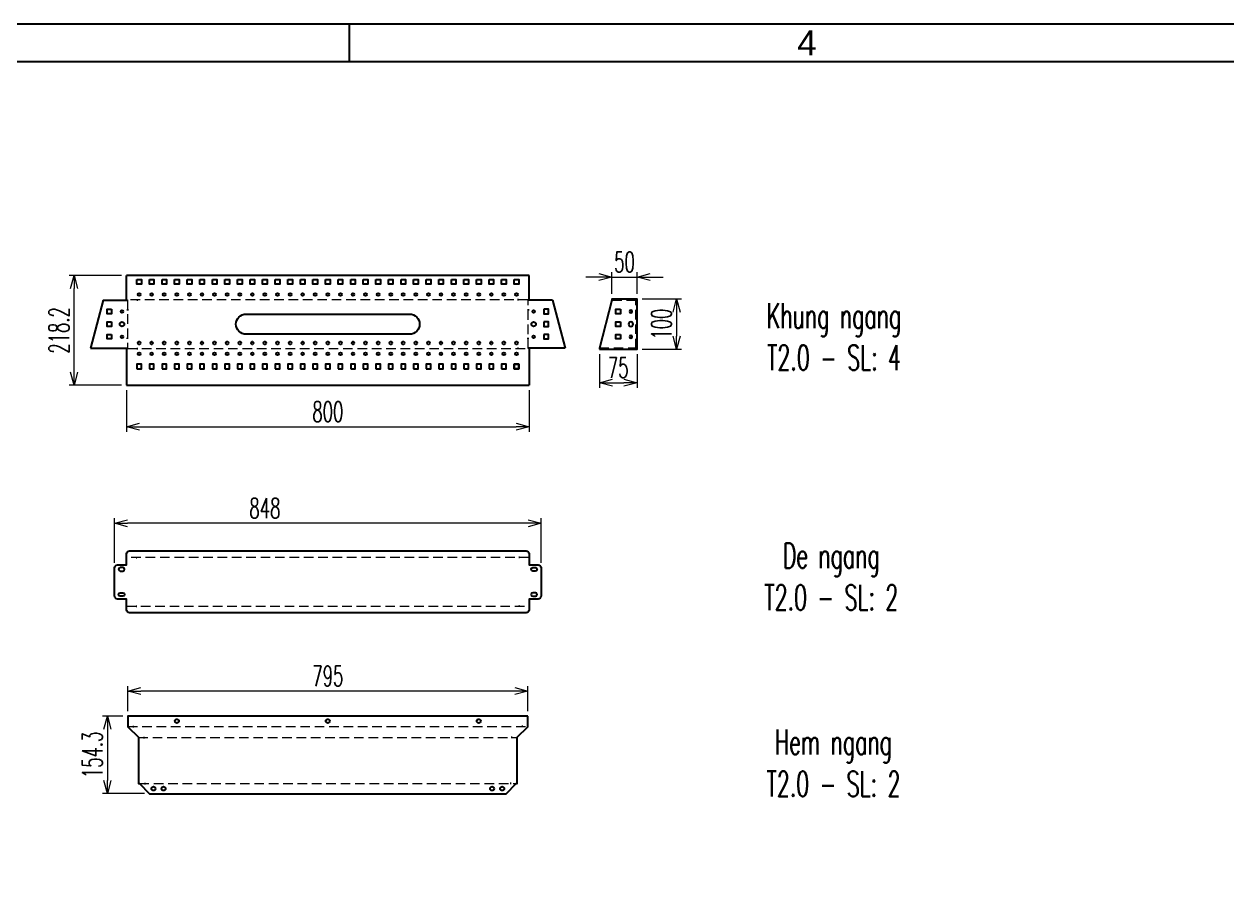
# Model space of a CAD drawing. Header units: millimetres. Extents: x 44190 to 77260, y -67199 to -50358.
# Drawn here: x 67294 to 69685, y -56328 to -54612 of the extents above; entities that cross this region are included whole.
import ezdxf
from ezdxf.enums import TextEntityAlignment as Align

# ---------------------------------------------------------------- set-up
doc = ezdxf.new("R2010")
doc.units = ezdxf.units.MM
doc.header["$LTSCALE"] = 3
doc.linetypes.add('HIDDEN', pattern=[9.525, 6.35, -3.175])
for name, color, linetype in [('@.0.DM. NÉT CHÍNH', 7, 'Continuous'), ('@.DM. DẤU', 1, 'Continuous'), ('@.DM. NÉT CHÍNH', 7, 'Continuous'), ('@.DM. NÉT ĐỤC', 2, 'Continuous'), ('@.TEXT', 7, 'Continuous'), ('@.VISIBLE', 7, 'Continuous'), ('dim', 7, 'Continuous')]:
    doc.layers.add(name, color=color, linetype=linetype)
doc.layers.add('@.DM. KÍCH THƯỚC', color=8, linetype='Continuous', transparency=0.2)
doc.layers.add('@.DM. NÉT ĐỨT', color=8, linetype='HIDDEN', lineweight=9)
doc.styles.add('Ann_w01', font='romans.shx', dxfattribs={"width": 0.6, "bigfont": 'chineset.shx'})
doc.styles.add('Arial', font='arial.ttf')
doc.dimstyles.new('Dim 01_SC20', dxfattribs={"dimscale": 20, "dimtxt": 2, "dimasz": 1.3, "dimexe": 0.5, "dimexo": 0.5, "dimgap": 0.5, "dimtad": 1, "dimdec": 1, "dimzin": 12, "dimdsep": 46, "dimtxsty": 'Ann_w01', "dimblk": 'OPEN30', "dimcen": 1.5, "dimclrd": 6, "dimclre": 6, "dimclrt": 3, "dimadec": 1, "dimazin": 3, "dimtm": 1e-09, "dimtfac": 1, "dimtdec": 1, "dimtix": 1, "dimtmove": 0, "dimatfit": 3, "dimldrblk": 'OPEN30', "dimfxl": 1, "dimtolj": 1, "dimlwd": 20, "dimlwe": 20, "dimarcsym": 0})

# ---------------------------------------------------------------- blocks, each defined once
blk = doc.blocks.new('A$C95002fa8')
at = {"layer": '@.DM. NÉT CHÍNH'}
blk.add_lwpolyline([(0, 100), (75, 100), (75, 0), (25, 0), (25, 2), (0, 98)], close=True, dxfattribs=at)
at = {"layer": '@.DM. NÉT CHÍNH', "linetype": 'HIDDEN'}
blk.add_lwpolyline([(0, 98), (73, 98), (73, 2), (25, 2)], dxfattribs=at)
at = {"layer": '@.DM. NÉT ĐỤC'}
for points in [[(42, 70.5), (42, 79.5), (33, 79.5), (33, 70.5)], [(42, 45.5), (42, 54.5), (33, 54.5), (33, 45.5)], [(42, 20.5), (42, 29.5), (33, 29.5), (33, 20.5)]]:
    blk.add_lwpolyline(points, close=True, dxfattribs=at)
for centre, radius in [((62.5, 75), 2.7), ((62.5, 50), 4.5), ((62.5, 25), 2.7)]:
    blk.add_circle(centre, radius, dxfattribs=at)
blk = doc.blocks.new('_Open30')
at = {"color": 0, "linetype": 'ByBlock', "lineweight": -2}
for p, q in [((-1, 0.268), (0, 0)), ((0, 0), (-1, -0.268)), ((0, 0), (-1, 0))]:
    blk.add_line(p, q, dxfattribs=at)
blk = doc.blocks.new('*D212')
at = {"layer": '@.DM. KÍCH THƯỚC', "color": 6, "lineweight": 20, "transparency": 16777216}
for p, q in [((68437.5, -55268.6), (68437.5, -55335.1)), ((68512.5, -55268.6), (68512.5, -55335.1)), ((68463.5, -55325.1), (68486.5, -55325.1))]:
    blk.add_line(p, q, dxfattribs=at)
at = {"layer": 'Defpoints', "color": 0, "transparency": 16777216}
for p in [(68437.5, -55258.6), (68512.5, -55258.6), (68512.5, -55325.1)]:
    blk.add_point(p, dxfattribs=at)
at = {"layer": '@.DM. KÍCH THƯỚC', "color": 6, "lineweight": 20, "transparency": 16777216, "xscale": 26, "yscale": 26, "zscale": 26, "rotation": 180}
blk.add_blockref('_Open30', (68437.5, -55325.1), dxfattribs=at)
at = {"layer": '@.DM. KÍCH THƯỚC', "color": 6, "lineweight": 20, "transparency": 16777216, "xscale": 26, "yscale": 26, "zscale": 26}
blk.add_blockref('_Open30', (68512.5, -55325.1), dxfattribs=at)
at = {"layer": '@.DM. KÍCH THƯỚC', "color": 3, "transparency": 16777216, "insert": (68475, -55295.1), "char_height": 40, "attachment_point": 5, "style": 'Ann_w01'}
blk.add_mtext('\\A1;75', dxfattribs=at)
blk = doc.blocks.new('*D213')
at = {"layer": '@.DM. KÍCH THƯỚC', "color": 6, "lineweight": 20, "transparency": 16777216}
for p, q in [((68436.5, -55115.1), (68410.5, -55115.1)), ((68462.5, -55148.6), (68462.5, -55105.1)), ((68462.5, -55115.1), (68512.5, -55115.1)), ((68512.5, -55148.6), (68512.5, -55105.1)), ((68538.5, -55115.1), (68564.5, -55115.1))]:
    blk.add_line(p, q, dxfattribs=at)
at = {"layer": 'Defpoints', "color": 0, "transparency": 16777216}
for p in [(68512.5, -55115.1), (68462.5, -55158.6), (68512.5, -55158.6)]:
    blk.add_point(p, dxfattribs=at)
at = {"layer": '@.DM. KÍCH THƯỚC', "color": 6, "lineweight": 20, "transparency": 16777216, "xscale": 26, "yscale": 26, "zscale": 26}
blk.add_blockref('_Open30', (68462.5, -55115.1), dxfattribs=at)
at = {"layer": '@.DM. KÍCH THƯỚC', "color": 6, "lineweight": 20, "transparency": 16777216, "xscale": 26, "yscale": 26, "zscale": 26, "rotation": 180}
blk.add_blockref('_Open30', (68512.5, -55115.1), dxfattribs=at)
at = {"layer": '@.DM. KÍCH THƯỚC', "color": 3, "transparency": 16777216, "insert": (68487.5, -55085.1), "char_height": 40, "attachment_point": 5, "style": 'Ann_w01'}
blk.add_mtext('\\A1;50', dxfattribs=at)
blk = doc.blocks.new('*D214')
at = {"layer": '@.DM. KÍCH THƯỚC', "color": 6, "lineweight": 20, "transparency": 16777216}
for p, q in [((68522.5, -55158.6), (68600.9, -55158.6)), ((68590.9, -55184.6), (68590.9, -55232.6)), ((68522.5, -55258.6), (68600.9, -55258.6))]:
    blk.add_line(p, q, dxfattribs=at)
at = {"layer": 'Defpoints', "color": 0, "transparency": 16777216}
for p in [(68512.5, -55158.6), (68512.5, -55258.6), (68590.9, -55258.6)]:
    blk.add_point(p, dxfattribs=at)
at = {"layer": '@.DM. KÍCH THƯỚC', "color": 6, "lineweight": 20, "transparency": 16777216, "xscale": 26, "yscale": 26, "zscale": 26}
for p, rotation in [((68590.9, -55158.6), 90), ((68590.9, -55258.6), 270)]:
    blk.add_blockref('_Open30', p, dxfattribs=dict(at, rotation=rotation))
at = {"layer": '@.DM. KÍCH THƯỚC', "color": 3, "transparency": 16777216, "insert": (68560.9, -55208.6), "char_height": 40, "attachment_point": 5, "rotation": 90, "style": 'Ann_w01'}
blk.add_mtext('\\A1;100', dxfattribs=at)
blk = doc.blocks.new('*D215')
at = {"layer": '@.DM. KÍCH THƯỚC', "color": 6, "lineweight": 20, "transparency": 16777216}
for p, q in [((67487.9, -55112), (67383.7, -55112)), ((67393.7, -55304.2), (67393.7, -55138)), ((67487.9, -55330.2), (67383.7, -55330.2))]:
    blk.add_line(p, q, dxfattribs=at)
at = {"layer": 'Defpoints', "color": 0, "transparency": 16777216}
for p in [(67393.7, -55112), (67497.9, -55112), (67497.9, -55330.2)]:
    blk.add_point(p, dxfattribs=at)
at = {"layer": '@.DM. KÍCH THƯỚC', "color": 6, "lineweight": 20, "transparency": 16777216, "xscale": 26, "yscale": 26, "zscale": 26}
for p, rotation in [((67393.7, -55112), 90), ((67393.7, -55330.2), 270)]:
    blk.add_blockref('_Open30', p, dxfattribs=dict(at, rotation=rotation))
at = {"layer": '@.DM. KÍCH THƯỚC', "color": 3, "transparency": 16777216, "insert": (67363.7, -55221.1), "char_height": 40, "attachment_point": 5, "rotation": 90, "style": 'Ann_w01'}
blk.add_mtext('\\A1;218.2', dxfattribs=at)
blk = doc.blocks.new('*D216')
at = {"layer": '@.DM. KÍCH THƯỚC', "color": 6, "lineweight": 20, "transparency": 16777216}
for p, q in [((67500.4, -55977.9), (67500.4, -55928.3)), ((68269.4, -55938.3), (67526.4, -55938.3)), ((68295.4, -55977.9), (68295.4, -55928.3))]:
    blk.add_line(p, q, dxfattribs=at)
at = {"layer": 'Defpoints', "color": 0, "transparency": 16777216}
for p in [(67500.4, -55938.3), (67500.4, -55987.9), (68295.4, -55987.9)]:
    blk.add_point(p, dxfattribs=at)
at = {"layer": '@.DM. KÍCH THƯỚC', "color": 6, "lineweight": 20, "transparency": 16777216, "xscale": 26, "yscale": 26, "zscale": 26, "rotation": 180}
blk.add_blockref('_Open30', (67500.4, -55938.3), dxfattribs=at)
at = {"layer": '@.DM. KÍCH THƯỚC', "color": 6, "lineweight": 20, "transparency": 16777216, "xscale": 26, "yscale": 26, "zscale": 26}
blk.add_blockref('_Open30', (68295.4, -55938.3), dxfattribs=at)
at = {"layer": '@.DM. KÍCH THƯỚC', "color": 3, "transparency": 16777216, "insert": (67897.9, -55908.3), "char_height": 40, "attachment_point": 5, "style": 'Ann_w01'}
blk.add_mtext('\\A1;795', dxfattribs=at)
blk = doc.blocks.new('*D217')
at = {"layer": '@.DM. KÍCH THƯỚC', "color": 6, "lineweight": 20, "transparency": 16777216}
for p, q in [((67490.4, -55987.9), (67450, -55987.9)), ((67460, -56013.9), (67460, -56116.2)), ((67533.4, -56142.2), (67450, -56142.2))]:
    blk.add_line(p, q, dxfattribs=at)
at = {"layer": 'Defpoints', "color": 0, "transparency": 16777216}
for p in [(67500.4, -55987.9), (67460, -56142.2), (67543.4, -56142.2)]:
    blk.add_point(p, dxfattribs=at)
at = {"layer": '@.DM. KÍCH THƯỚC', "color": 6, "lineweight": 20, "transparency": 16777216, "xscale": 26, "yscale": 26, "zscale": 26}
for p, rotation in [((67460, -55987.9), 90), ((67460, -56142.2), 270)]:
    blk.add_blockref('_Open30', p, dxfattribs=dict(at, rotation=rotation))
at = {"layer": '@.DM. KÍCH THƯỚC', "color": 3, "transparency": 16777216, "insert": (67430, -56065.1), "char_height": 40, "attachment_point": 5, "rotation": 90, "style": 'Ann_w01'}
blk.add_mtext('\\A1;154.3', dxfattribs=at)
blk = doc.blocks.new('*D268')
at = {"layer": '@.DM. KÍCH THƯỚC', "color": 6, "lineweight": 20, "transparency": 16777216}
for p, q in [((67473.9, -55683.1), (67473.9, -55594.4)), ((68295.9, -55604.4), (67499.9, -55604.4)), ((68321.9, -55683.1), (68321.9, -55594.4))]:
    blk.add_line(p, q, dxfattribs=at)
at = {"layer": 'Defpoints', "color": 0, "transparency": 16777216}
for p in [(67473.9, -55604.4), (67473.9, -55693.1), (68321.9, -55693.1)]:
    blk.add_point(p, dxfattribs=at)
at = {"layer": '@.DM. KÍCH THƯỚC', "color": 6, "lineweight": 20, "transparency": 16777216, "xscale": 26, "yscale": 26, "zscale": 26, "rotation": 180}
blk.add_blockref('_Open30', (67473.9, -55604.4), dxfattribs=at)
at = {"layer": '@.DM. KÍCH THƯỚC', "color": 6, "lineweight": 20, "transparency": 16777216, "xscale": 26, "yscale": 26, "zscale": 26}
blk.add_blockref('_Open30', (68321.9, -55604.4), dxfattribs=at)
at = {"layer": '@.DM. KÍCH THƯỚC', "color": 3, "transparency": 16777216, "insert": (67742, -55554.4), "char_height": 40, "attachment_point": 1, "style": 'Ann_w01'}
blk.add_mtext('\\A1;848', dxfattribs=at)
blk = doc.blocks.new('KHUNG BAN VE (Made by Tung)')
at = {"layer": '@.VISIBLE', "color": 8}
blk.add_line((221.25, 207), (221.25, 210), dxfattribs=at)
for points in [[(0, 0), (297, 0), (297, 210), (0, 210)], [(3, 3), (294, 3), (294, 207), (3, 207)]]:
    blk.add_lwpolyline(points, close=True, dxfattribs=at)
at = {"layer": '@.TEXT', "color": 1, "style": 'Arial'}
blk.add_text('4', height=2, dxfattribs=at).set_placement((257.625, 208.5), align=Align.MIDDLE_CENTER)
for tag, height, p in [('DESIGNER_NAME', 2, (38, 15.5)), ('PROJECT_CODE', 2, (258.5, 15.5)), ('SCALE', 2, (289, 15.5)), ('APPROVED_NAME', 2, (38, 10.5)), ('CUSTOMER_NAME', 2, (258.5, 10.5)), ('PAGE', 2, (289, 10.5)), ('DRAWING_NAME', 4, (173, 8)), ('TOTAL', 2, (289, 5.5))]:
    blk.add_attdef(tag, text='', height=height, dxfattribs=at).set_placement(p, align=Align.MIDDLE_CENTER)
blk = doc.blocks.new('*D269')
at = {"layer": 'Defpoints', "color": 0, "transparency": 16777216}
for p in [(67497.9, -55330.2), (68297.9, -55330.2), (68297.9, -55412.7)]:
    blk.add_point(p, dxfattribs=at)
at = {"layer": 'dim', "color": 6, "lineweight": 20, "transparency": 16777216}
for p, q in [((67497.9, -55340.2), (67497.9, -55422.7)), ((68297.9, -55340.2), (68297.9, -55422.7)), ((67523.9, -55412.7), (68271.9, -55412.7))]:
    blk.add_line(p, q, dxfattribs=at)
at = {"layer": 'dim', "color": 6, "lineweight": 20, "transparency": 16777216, "xscale": 26, "yscale": 26, "zscale": 26, "rotation": 180}
blk.add_blockref('_Open30', (67497.9, -55412.7), dxfattribs=at)
at = {"layer": 'dim', "color": 6, "lineweight": 20, "transparency": 16777216, "xscale": 26, "yscale": 26, "zscale": 26}
blk.add_blockref('_Open30', (68297.9, -55412.7), dxfattribs=at)
at = {"layer": 'dim', "color": 3, "transparency": 16777216, "insert": (67897.9, -55382.7), "char_height": 40, "attachment_point": 5, "style": 'Ann_w01'}
blk.add_mtext('\\A1;800', dxfattribs=at)

msp = doc.modelspace()

# ---------------------------------------------------------------- linework, layer by layer
for p, q in [((67510.37, -56008.72), (67512.37, -56008.72)), ((68285.37, -56008.72), (68283.37, -56008.72)), ((67531.37, -56030.32), (67533.37, -56030.32)), ((68264.37, -56030.32), (68262.37, -56030.32)), ((67533.37, -56121.92), (67535.37, -56121.92)), ((68262.37, -56121.92), (68260.37, -56121.92))]:
    msp.add_line(p, q)
at = {"layer": '@.DM. DẤU'}
for p, q in [((67516.99, -55672.87), (67518.49, -55672.87)), ((68278.75, -55672.87), (68277.25, -55672.87)), ((67516.99, -55769.4), (67518.49, -55769.4)), ((68278.75, -55769.4), (68277.25, -55769.4))]:
    msp.add_line(p, q, dxfattribs=at)
at = {"layer": '@.DM. NÉT CHÍNH'}
for p, q in [((68297.87, -55112.03), (67497.87, -55112.03)), ((67451.27, -55160.83), (67426.27, -55256.43)), ((67497.87, -55160.83), (67499.57, -55160.83)), ((68297.87, -55160.83), (68296.17, -55160.83)), ((68344.47, -55160.83), (68369.47, -55256.43)), ((67497.87, -55256.43), (67499.57, -55256.43)), ((68297.87, -55256.43), (68296.17, -55256.43)), ((67497.87, -55330.23), (68297.87, -55330.23))]:
    msp.add_line(p, q, dxfattribs=at)
at = {"layer": '@.DM. NÉT CHÍNH', "color": 1}
for p, q in [((67518.57, -55160.33), (67520.57, -55160.33)), ((68277.17, -55160.33), (68275.17, -55160.33)), ((67499.57, -55179.15), (67499.57, -55181.15)), ((68296.17, -55179.15), (68296.17, -55181.15)), ((67499.57, -55238.1), (67499.57, -55236.1)), ((68296.17, -55238.1), (68296.17, -55236.1)), ((67518.57, -55256.93), (67520.57, -55256.93)), ((68277.17, -55256.93), (68275.17, -55256.93))]:
    msp.add_line(p, q, dxfattribs=at)
at = {"layer": '@.DM. NÉT CHÍNH'}
for points in [[(67451.27, -55160.83), (67497.87, -55160.83), (67497.87, -55112.03)], [(68344.47, -55160.83), (68297.87, -55160.83), (68297.87, -55112.03)], [(67426.27, -55256.43), (67497.87, -55256.43), (67497.87, -55330.23)], [(68369.47, -55256.43), (68297.87, -55256.43), (68297.87, -55330.23)]]:
    msp.add_lwpolyline(points, dxfattribs=at)
at = {"layer": '@.DM. NÉT CHÍNH', "color": 2}
for points in [[(67518.37, -55120.03), (67527.37, -55120.03), (67527.37, -55129.03), (67518.37, -55129.03)], [(67543.37, -55120.03), (67552.37, -55120.03), (67552.37, -55129.03), (67543.37, -55129.03)], [(67568.37, -55120.03), (67577.37, -55120.03), (67577.37, -55129.03), (67568.37, -55129.03)], [(67593.37, -55120.03), (67602.37, -55120.03), (67602.37, -55129.03), (67593.37, -55129.03)], [(67618.37, -55120.03), (67627.37, -55120.03), (67627.37, -55129.03), (67618.37, -55129.03)], [(67643.37, -55120.03), (67652.37, -55120.03), (67652.37, -55129.03), (67643.37, -55129.03)], [(67668.37, -55120.03), (67677.37, -55120.03), (67677.37, -55129.03), (67668.37, -55129.03)], [(67693.37, -55120.03), (67702.37, -55120.03), (67702.37, -55129.03), (67693.37, -55129.03)], [(67718.37, -55120.03), (67727.37, -55120.03), (67727.37, -55129.03), (67718.37, -55129.03)], [(67743.37, -55120.03), (67752.37, -55120.03), (67752.37, -55129.03), (67743.37, -55129.03)], [(67768.37, -55120.03), (67777.37, -55120.03), (67777.37, -55129.03), (67768.37, -55129.03)], [(67793.37, -55120.03), (67802.37, -55120.03), (67802.37, -55129.03), (67793.37, -55129.03)], [(67818.37, -55120.03), (67827.37, -55120.03), (67827.37, -55129.03), (67818.37, -55129.03)], [(67843.37, -55120.03), (67852.37, -55120.03), (67852.37, -55129.03), (67843.37, -55129.03)], [(67868.37, -55120.03), (67877.37, -55120.03), (67877.37, -55129.03), (67868.37, -55129.03)], [(67893.37, -55120.03), (67902.37, -55120.03), (67902.37, -55129.03), (67893.37, -55129.03)], [(67918.37, -55120.03), (67927.37, -55120.03), (67927.37, -55129.03), (67918.37, -55129.03)], [(67943.37, -55120.03), (67952.37, -55120.03), (67952.37, -55129.03), (67943.37, -55129.03)], [(67968.37, -55120.03), (67977.37, -55120.03), (67977.37, -55129.03), (67968.37, -55129.03)], [(67993.37, -55120.03), (68002.37, -55120.03), (68002.37, -55129.03), (67993.37, -55129.03)], [(68018.37, -55120.03), (68027.37, -55120.03), (68027.37, -55129.03), (68018.37, -55129.03)], [(68043.37, -55120.03), (68052.37, -55120.03), (68052.37, -55129.03), (68043.37, -55129.03)], [(68068.37, -55120.03), (68077.37, -55120.03), (68077.37, -55129.03), (68068.37, -55129.03)], [(68093.37, -55120.03), (68102.37, -55120.03), (68102.37, -55129.03), (68093.37, -55129.03)], [(68118.37, -55120.03), (68127.37, -55120.03), (68127.37, -55129.03), (68118.37, -55129.03)], [(68143.37, -55120.03), (68152.37, -55120.03), (68152.37, -55129.03), (68143.37, -55129.03)], [(68168.37, -55120.03), (68177.37, -55120.03), (68177.37, -55129.03), (68168.37, -55129.03)], [(68193.37, -55120.03), (68202.37, -55120.03), (68202.37, -55129.03), (68193.37, -55129.03)], [(68218.37, -55120.03), (68227.37, -55120.03), (68227.37, -55129.03), (68218.37, -55129.03)], [(68243.37, -55120.03), (68252.37, -55120.03), (68252.37, -55129.03), (68243.37, -55129.03)], [(68268.37, -55120.03), (68277.37, -55120.03), (68277.37, -55129.03), (68268.37, -55129.03)], [(67518.37, -55297.23), (67527.37, -55297.23), (67527.37, -55288.23), (67518.37, -55288.23)], [(67543.37, -55297.23), (67552.37, -55297.23), (67552.37, -55288.23), (67543.37, -55288.23)], [(67568.37, -55297.23), (67577.37, -55297.23), (67577.37, -55288.23), (67568.37, -55288.23)], [(67593.37, -55297.23), (67602.37, -55297.23), (67602.37, -55288.23), (67593.37, -55288.23)], [(67618.37, -55297.23), (67627.37, -55297.23), (67627.37, -55288.23), (67618.37, -55288.23)], [(67643.37, -55297.23), (67652.37, -55297.23), (67652.37, -55288.23), (67643.37, -55288.23)], [(67668.37, -55297.23), (67677.37, -55297.23), (67677.37, -55288.23), (67668.37, -55288.23)], [(67693.37, -55297.23), (67702.37, -55297.23), (67702.37, -55288.23), (67693.37, -55288.23)], [(67718.37, -55297.23), (67727.37, -55297.23), (67727.37, -55288.23), (67718.37, -55288.23)], [(67743.37, -55297.23), (67752.37, -55297.23), (67752.37, -55288.23), (67743.37, -55288.23)], [(67768.37, -55297.23), (67777.37, -55297.23), (67777.37, -55288.23), (67768.37, -55288.23)], [(67793.37, -55297.23), (67802.37, -55297.23), (67802.37, -55288.23), (67793.37, -55288.23)], [(67818.37, -55297.23), (67827.37, -55297.23), (67827.37, -55288.23), (67818.37, -55288.23)], [(67843.37, -55297.23), (67852.37, -55297.23), (67852.37, -55288.23), (67843.37, -55288.23)], [(67868.37, -55297.23), (67877.37, -55297.23), (67877.37, -55288.23), (67868.37, -55288.23)], [(67893.37, -55297.23), (67902.37, -55297.23), (67902.37, -55288.23), (67893.37, -55288.23)], [(67918.37, -55297.23), (67927.37, -55297.23), (67927.37, -55288.23), (67918.37, -55288.23)], [(67943.37, -55297.23), (67952.37, -55297.23), (67952.37, -55288.23), (67943.37, -55288.23)], [(67968.37, -55297.23), (67977.37, -55297.23), (67977.37, -55288.23), (67968.37, -55288.23)], [(67993.37, -55297.23), (68002.37, -55297.23), (68002.37, -55288.23), (67993.37, -55288.23)], [(68018.37, -55297.23), (68027.37, -55297.23), (68027.37, -55288.23), (68018.37, -55288.23)], [(68043.37, -55297.23), (68052.37, -55297.23), (68052.37, -55288.23), (68043.37, -55288.23)], [(68068.37, -55297.23), (68077.37, -55297.23), (68077.37, -55288.23), (68068.37, -55288.23)], [(68093.37, -55297.23), (68102.37, -55297.23), (68102.37, -55288.23), (68093.37, -55288.23)], [(68118.37, -55297.23), (68127.37, -55297.23), (68127.37, -55288.23), (68118.37, -55288.23)], [(68143.37, -55297.23), (68152.37, -55297.23), (68152.37, -55288.23), (68143.37, -55288.23)], [(68168.37, -55297.23), (68177.37, -55297.23), (68177.37, -55288.23), (68168.37, -55288.23)], [(68193.37, -55297.23), (68202.37, -55297.23), (68202.37, -55288.23), (68193.37, -55288.23)], [(68218.37, -55297.23), (68227.37, -55297.23), (68227.37, -55288.23), (68218.37, -55288.23)], [(68243.37, -55297.23), (68252.37, -55297.23), (68252.37, -55288.23), (68243.37, -55288.23)], [(68277.37, -55297.23), (68268.37, -55297.23), (68268.37, -55288.23), (68277.37, -55288.23)], [(68268.37, -55297.23), (68277.37, -55297.23), (68277.37, -55288.23), (68268.37, -55288.23)]]:
    msp.add_lwpolyline(points, close=True, dxfattribs=at)
at = {"layer": '@.DM. NÉT CHÍNH'}
for points in [[(68297.87, -55776.66, -0.4142136), (68291.87, -55782.66), (67503.87, -55782.66, -0.4142136), (67497.87, -55776.66), (67497.87, -55755.14), (67479.87, -55755.14, -0.4142136), (67473.87, -55749.14), (67473.87, -55693.14, -0.4142136), (67479.87, -55687.14), (67497.87, -55687.14), (67497.87, -55665.61)], [(67497.87, -55665.61, -0.4142136), (67503.87, -55659.61), (68291.87, -55659.61, -0.4142136), (68297.87, -55665.61), (68297.87, -55687.14), (68315.87, -55687.14, -0.4142136), (68321.87, -55693.14), (68321.87, -55749.14, -0.4142136), (68315.87, -55755.14), (68297.87, -55755.14), (68297.87, -55776.66)]]:
    msp.add_lwpolyline(points, format="xyb", dxfattribs=at)
msp.add_lwpolyline([(68295.37, -55987.92), (67500.37, -55987.92), (67500.37, -56009.02), (67521.37, -56030.02), (67521.37, -56122.22), (67523.37, -56122.22), (67543.37, -56142.22), (68252.37, -56142.22), (68272.37, -56122.22), (68274.37, -56122.22), (68274.37, -56030.02), (68295.37, -56009.02)], close=True, dxfattribs=at)
at = {"layer": '@.DM. NÉT CHÍNH', "color": 2}
for centre, radius in [((67522.87, -55149.53), 2.7), ((67547.87, -55149.53), 2.7), ((67572.87, -55149.53), 2.7), ((67597.87, -55149.53), 2.7), ((67622.87, -55149.53), 2.7), ((67647.87, -55149.53), 2.7), ((67672.87, -55149.53), 2.7), ((67697.87, -55149.53), 2.7), ((67722.87, -55149.53), 2.7), ((67747.87, -55149.53), 2.7), ((67772.87, -55149.53), 2.7), ((67797.87, -55149.53), 2.7), ((67822.87, -55149.53), 2.7), ((67847.87, -55149.53), 2.7), ((67872.87, -55149.53), 2.7), ((67897.87, -55149.53), 2.7), ((67922.87, -55149.53), 2.7), ((67947.87, -55149.53), 2.7), ((67972.87, -55149.53), 2.7), ((67997.87, -55149.53), 2.7), ((68022.87, -55149.53), 2.7), ((68047.87, -55149.53), 2.7), ((68072.87, -55149.53), 2.7), ((68097.87, -55149.53), 2.7), ((68122.87, -55149.53), 2.7), ((68147.87, -55149.53), 2.7), ((68172.87, -55149.53), 2.7), ((68197.87, -55149.53), 2.7), ((68222.87, -55149.53), 2.7), ((68247.87, -55149.53), 2.7), ((68272.87, -55149.53), 2.7), ((67522.87, -55246.13), 2.7), ((67547.87, -55246.13), 2.7), ((67572.87, -55246.13), 2.7), ((67597.87, -55246.13), 2.7), ((67622.87, -55246.13), 2.7), ((67647.87, -55246.13), 2.7), ((67672.87, -55246.13), 2.7), ((67697.87, -55246.13), 2.7), ((67722.87, -55246.13), 2.7), ((67747.87, -55246.13), 2.7), ((67772.87, -55246.13), 2.7), ((67797.87, -55246.13), 2.7), ((67822.87, -55246.13), 2.7), ((67847.87, -55246.13), 2.7), ((67872.87, -55246.13), 2.7), ((67897.87, -55246.13), 2.7), ((67922.87, -55246.13), 2.7), ((67947.87, -55246.13), 2.7), ((67972.87, -55246.13), 2.7), ((67997.87, -55246.13), 2.7), ((68022.87, -55246.13), 2.7), ((68047.87, -55246.13), 2.7), ((68072.87, -55246.13), 2.7), ((68097.87, -55246.13), 2.7), ((68122.87, -55246.13), 2.7), ((68147.87, -55246.13), 2.7), ((68172.87, -55246.13), 2.7), ((68197.87, -55246.13), 2.7), ((68222.87, -55246.13), 2.7), ((68247.87, -55246.13), 2.7), ((68272.87, -55246.13), 2.7), ((67522.87, -55267.73), 2.7), ((67547.87, -55267.73), 2.7), ((67572.87, -55267.73), 2.7), ((67597.87, -55267.73), 2.7), ((67622.87, -55267.73), 2.7), ((67647.87, -55267.73), 2.7), ((67672.87, -55267.73), 2.7), ((67697.87, -55267.73), 2.7), ((67722.87, -55267.73), 2.7), ((67747.87, -55267.73), 2.7), ((67772.87, -55267.73), 2.7), ((67797.87, -55267.73), 2.7), ((67822.87, -55267.73), 2.7), ((67847.87, -55267.73), 2.7), ((67872.87, -55267.73), 2.7), ((67897.87, -55267.73), 2.7), ((67922.87, -55267.73), 2.7), ((67947.87, -55267.73), 2.7), ((67972.87, -55267.73), 2.7), ((67997.87, -55267.73), 2.7), ((68022.87, -55267.73), 2.7), ((68047.87, -55267.73), 2.7), ((68072.87, -55267.73), 2.7), ((68097.87, -55267.73), 2.7), ((68122.87, -55267.73), 2.7), ((68147.87, -55267.73), 2.7), ((68172.87, -55267.73), 2.7), ((68197.87, -55267.73), 2.7), ((68222.87, -55267.73), 2.7), ((68247.87, -55267.73), 2.7), ((68272.87, -55267.73), 2.7), ((67597.87, -55997.92), 4), ((67897.87, -55997.92), 4), ((68197.87, -55997.92), 4), ((67551.37, -56132.22), 4), ((67571.37, -56132.22), 4), ((68224.37, -56132.22), 4), ((68244.37, -56132.22), 4)]:
    msp.add_circle(centre, radius, dxfattribs=at)
at = {"layer": '@.DM. NÉT ĐỤC'}
for points in [[(67468.27, -55179.13), (67468.27, -55188.13), (67459.27, -55188.13), (67459.27, -55179.13)], [(68327.47, -55179.13), (68327.47, -55188.13), (68336.47, -55188.13), (68336.47, -55179.13)], [(67468.27, -55204.13), (67468.27, -55213.13), (67459.27, -55213.13), (67459.27, -55204.13)], [(68327.47, -55204.13), (68327.47, -55213.13), (68336.47, -55213.13), (68336.47, -55204.13)], [(67468.27, -55229.13), (67468.27, -55238.13), (67459.27, -55238.13), (67459.27, -55229.13)], [(68327.47, -55229.13), (68327.47, -55238.13), (68336.47, -55238.13), (68336.47, -55229.13)]]:
    msp.add_lwpolyline(points, close=True, dxfattribs=at)
for points in [[(68060.37, -55228.63), (67735.37, -55228.63, -1), (67735.37, -55188.63), (68060.37, -55188.63, -1)], [(67485.37, -55699.64), (67490.37, -55699.64, 1), (67490.37, -55692.64), (67485.37, -55692.64, 1)], [(68310.37, -55699.64), (68305.37, -55699.64, -1), (68305.37, -55692.64), (68310.37, -55692.64, -1)], [(67485.37, -55742.64), (67490.37, -55742.64, -1), (67490.37, -55749.64), (67485.37, -55749.64, -1)], [(68310.37, -55742.64), (68305.37, -55742.64, 1), (68305.37, -55749.64), (68310.37, -55749.64, 1)]]:
    msp.add_lwpolyline(points, format="xyb", close=True, dxfattribs=at)
for centre, radius in [((67488.77, -55183.63), 2.7), ((68306.97, -55183.63), 2.7), ((67488.77, -55208.63), 4.5), ((68306.97, -55208.63), 4.5), ((67488.77, -55233.63), 2.7), ((68306.97, -55233.63), 2.7)]:
    msp.add_circle(centre, radius, dxfattribs=at)
at = {"layer": '@.DM. NÉT ĐỨT', "linetype": 'HIDDEN'}
for p, q in [((68296.17, -55160.33), (67499.57, -55160.33)), ((67499.57, -55160.33), (67499.57, -55256.93)), ((68296.17, -55256.93), (68296.17, -55160.33)), ((67499.57, -55256.93), (68296.17, -55256.93)), ((67521.37, -56030.32), (68274.37, -56030.32))]:
    msp.add_line(p, q, dxfattribs=at)
at = {"layer": '@.DM. NÉT ĐỨT'}
for p, q in [((68297.87, -55672.87), (67497.87, -55672.87)), ((67497.87, -55769.4), (68297.87, -55769.4))]:
    msp.add_line(p, q, dxfattribs=at)
at = {"layer": '@.DM. NÉT ĐỨT', "linetype": 'HIDDEN'}
for points in [[(67500.37, -56008.72), (68295.37, -56008.72)], [(67523.37, -56121.92), (68272.37, -56121.92)]]:
    msp.add_lwpolyline(points, dxfattribs=at)

# ---------------------------------------------------------------- block references
at = {"layer": '@.DM. NÉT CHÍNH', "xscale": -1, "rotation": 180}
msp.add_blockref('A$C95002fa8', (68437.51, -55158.63), dxfattribs=at)
at = {"layer": '@.VISIBLE', "xscale": 25, "yscale": 25, "zscale": 25}
msp.add_blockref('KHUNG BAN VE (Made by Tung)', (62409.64, -59861.9), dxfattribs=at)

# ---------------------------------------------------------------- texts
at = {"layer": '@.0.DM. NÉT CHÍNH', "color": 1, "style": 'Ann_w01', "width": 0.6}
for s, p in [('Khung ngang', (68903.86, -55191.8)), ('T2.0 - SL: 4', (68903.86, -55275.13)), ('De ngang', (68898.45, -55668.79)), ('T2.0 - SL: 2', (68898.45, -55752.13)), ('Hem ngang', (68902.78, -56039.43)), ('T2.0 - SL: 2', (68902.78, -56122.76))]:
    msp.add_text(s, height=50, dxfattribs=at).set_placement(p, align=Align.MIDDLE_CENTER)

# ---------------------------------------------------------------- dimensions: what is measured, and where the dimension line sits
at = {"layer": '@.DM. KÍCH THƯỚC'}
for base, p1, p2, picture, middle in [((68512.51, -55115.09), (68462.51, -55158.63), (68512.51, -55158.63), '*D213', (68487.51, -55085.09)), ((68512.51, -55325.1), (68437.51, -55258.63), (68512.51, -55258.63), '*D212', (68475.01, -55295.1)), ((67500.37, -55938.26), (68295.37, -55987.92), (67500.37, -55987.92), '*D216', (67897.87, -55908.26))]:
    dim = msp.add_linear_dim(base=base, p1=p1, p2=p2, dimstyle='Dim 01_SC20', dxfattribs=at)
    dim.commit()
    dim.dimension.update_dxf_attribs({"geometry": picture, "text_midpoint": middle})
for base, p1, p2, picture, middle in [((67393.74, -55112.03), (67497.87, -55330.23), (67497.87, -55112.03), '*D215', (67363.74, -55221.13)), ((68590.9, -55258.63), (68512.51, -55158.63), (68512.51, -55258.63), '*D214', (68560.9, -55208.63)), ((67459.97, -56142.22), (67500.37, -55987.92), (67543.37, -56142.22), '*D217', (67429.97, -56065.07))]:
    dim = msp.add_linear_dim(base=base, p1=p1, p2=p2, angle=90, dimstyle='Dim 01_SC20', dxfattribs=at)
    dim.commit()
    dim.dimension.update_dxf_attribs({"geometry": picture, "text_midpoint": middle})
dim = msp.add_linear_dim(base=(67473.87, -55604.4), p1=(68321.87, -55693.14), p2=(67473.87, -55693.14), angle=180, dimstyle='Dim 01_SC20', dxfattribs=at)
dim.commit()
dim.dimension.update_dxf_attribs({"geometry": '*D268', "text_midpoint": (67772.87, -55604.4), "dimtype": 128})
at = {"layer": 'dim'}
dim = msp.add_linear_dim(base=(68297.87, -55412.69), p1=(67497.87, -55330.23), p2=(68297.87, -55330.23), dimstyle='Dim 01_SC20', dxfattribs=at)
dim.commit()
dim.dimension.update_dxf_attribs({"geometry": '*D269', "text_midpoint": (67897.87, -55382.69)})

doc.saveas('drawing.dxf')
